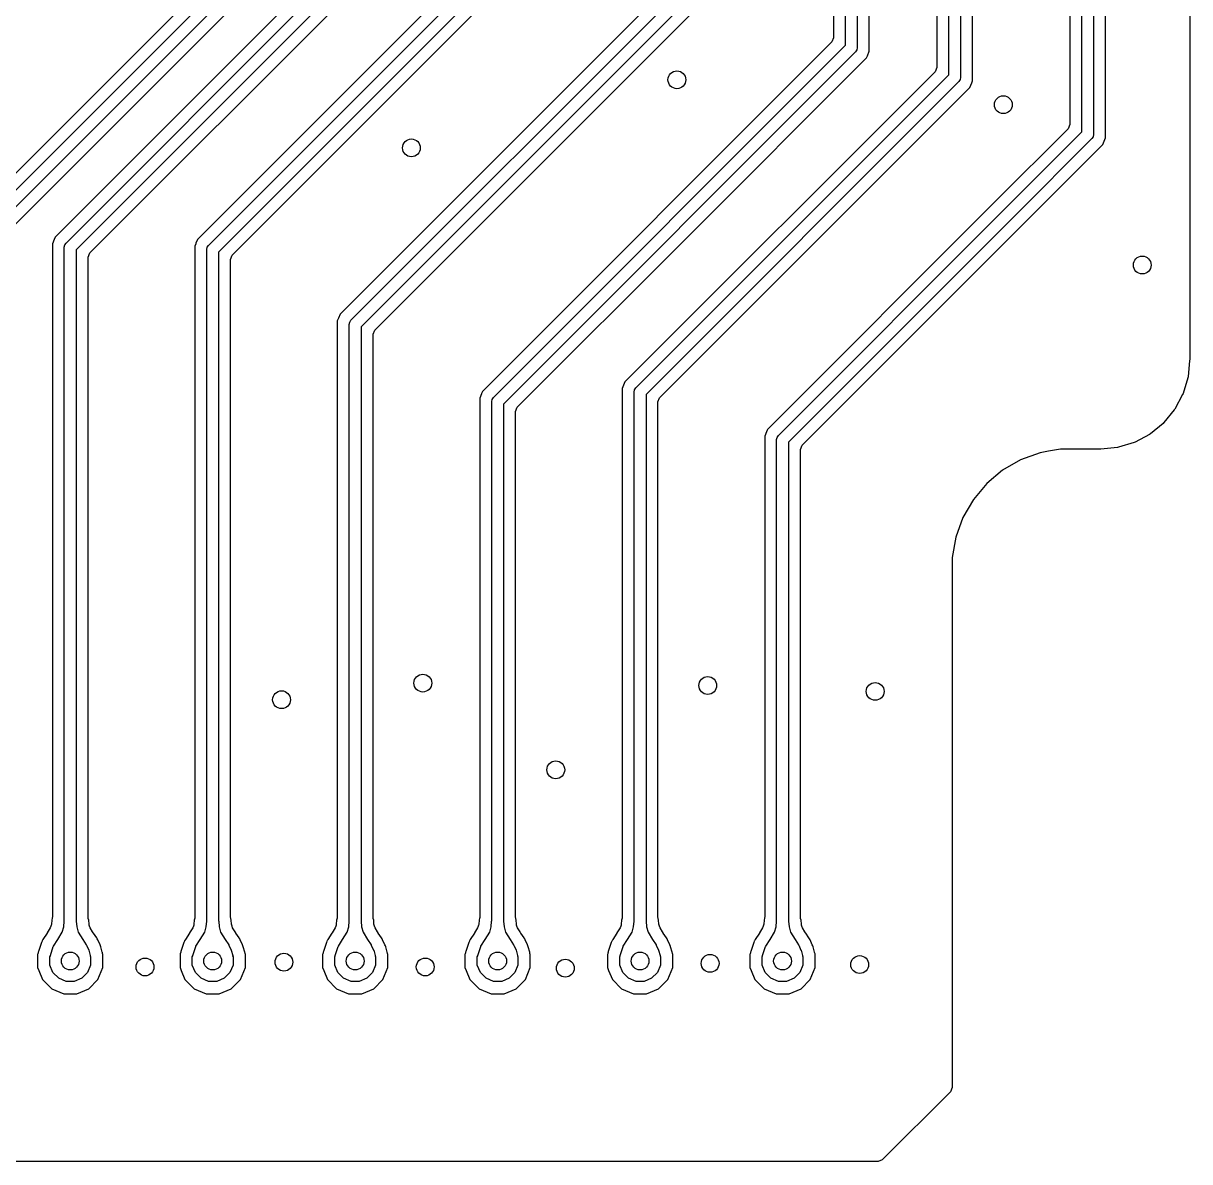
# Model space of a CAD drawing. Extents: x 114.9 to 199.6, y -137.1 to -76.7.
# Drawn here: x 189.75 to 199.58, y -137.15 to -127.56 of the extents above; entities that cross this region are included whole.
import ezdxf

# ---------------------------------------------------------------- set-up
doc = ezdxf.new("R2010")
doc.units = 0
doc.layers.add('BLACK', color=7, linetype='CONTINUOUS')

msp = doc.modelspace()

# ---------------------------------------------------------------- linework, layer by layer
at = {"layer": 'BLACK', "linetype": 'CONTINUOUS'}
for p, q in [((199.5795, -77.402406), (199.5795, -130.397593)), ((196.5795, -116.900062), (196.5795, -127.687364)), ((196.68, -127.749289), (196.68, -116.93)), ((196.78, -116.95071), (196.78, -127.77)), ((197.55, -127.99929), (197.55, -118.35)), ((197.4495, -118.437833), (197.4495, -127.937364)), ((197.65, -118.419965), (197.65, -128.02)), ((196.8805, -127.799936), (196.8805, -119.623038)), ((198.67, -128.47929), (198.67, -120.295068)), ((198.77, -120.295068), (198.77, -128.5)), ((198.5695, -120.389411), (198.5695, -128.417364)), ((198.8705, -128.529936), (198.8705, -120.389411)), ((197.7505, -128.049936), (197.7505, -121.778412)), ((194.145148, -125.242012), (190.022414, -129.364745)), ((195.415148, -125.192011), (191.222413, -129.384746)), ((191.314645, -129.434645), (195.53, -125.219289)), ((190.114645, -129.414645), (194.26, -125.269289)), ((194.345355, -125.325356), (190.2, -129.47071)), ((195.615355, -125.275356), (191.4, -129.49071)), ((190.314852, -129.497987), (194.437586, -125.375253)), ((196.005148, -126.432011), (192.422413, -130.014746)), ((192.514645, -130.064645), (196.12, -126.45929)), ((196.205355, -126.515355), (192.6, -130.12071)), ((192.714852, -130.147987), (196.297586, -126.565253)), ((191.635148, -126.882011), (188.822413, -129.694746)), ((188.914645, -129.744645), (191.75, -126.909289)), ((191.835356, -126.965355), (189, -129.80071)), ((189.114852, -129.827987), (191.927586, -127.015253)), ((191.514852, -129.517987), (193.592775, -127.440064)), ((196.5795, -127.687364), (196.565148, -127.722012)), ((196.565148, -127.722012), (193.622414, -130.664745)), ((193.714645, -130.714645), (196.68, -127.749289)), ((196.765355, -127.805356), (193.8, -130.77071)), ((196.776194, -127.789135), (196.765355, -127.805356)), ((196.78, -127.77), (196.776194, -127.789134)), ((196.776194, -127.789134), (196.776194, -127.789135)), ((196.864297, -127.839049), (196.8805, -127.799936)), ((195.348094, -129.364745), (196.857587, -127.855252)), ((196.857587, -127.855252), (196.864297, -127.839049)), ((197.435148, -127.972012), (194.822414, -130.584745)), ((194.914645, -130.634645), (197.55, -127.99929)), ((197.4495, -127.937364), (197.435148, -127.972012)), ((197.635355, -128.055355), (195, -130.69071)), ((195.114852, -130.717988), (197.727585, -128.105255)), ((197.646194, -128.039134), (197.635355, -128.055355)), ((197.65, -128.02), (197.646194, -128.039134)), ((197.727585, -128.105255), (197.727588, -128.105252)), ((197.727588, -128.105252), (197.744364, -128.064749)), ((197.744364, -128.064749), (197.7505, -128.049936)), ((198.555148, -128.452012), (197.942411, -129.064749)), ((198.034645, -129.114645), (198.67, -128.47929)), ((198.5695, -128.417364), (198.555148, -128.452012)), ((198.77, -128.5), (198.766194, -128.519134)), ((198.755355, -128.535355), (198.105355, -129.185355)), ((198.155252, -129.277588), (198.847588, -128.585251)), ((198.766194, -128.519134), (198.755355, -128.535355)), ((198.847588, -128.585251), (198.859043, -128.557593)), ((198.859043, -128.557593), (198.8705, -128.529936)), ((197.942411, -129.064749), (196.022413, -130.984745)), ((196.114645, -131.034645), (198.034645, -129.114645)), ((198.105355, -129.185355), (196.2, -131.09071)), ((196.314851, -131.117987), (198.148359, -129.284478)), ((198.148359, -129.284478), (198.148362, -129.284477)), ((198.148362, -129.284477), (198.155251, -129.277588)), ((198.155251, -129.277588), (198.155252, -129.277588)), ((190.014128, -129.384749), (189.9995, -129.420062)), ((190.014129, -129.384747), (190.014128, -129.384749)), ((190.022411, -129.36475), (190.014129, -129.384747)), ((190.022414, -129.364745), (190.022411, -129.36475)), ((191.222413, -129.384746), (191.20899, -129.417149)), ((193.914852, -130.797987), (195.348094, -129.364745)), ((189.9995, -129.420062), (189.9995, -135.089555)), ((190.1, -129.45), (190.103806, -129.430866)), ((190.1, -135.122497), (190.1, -129.45)), ((190.103806, -129.430866), (190.114645, -129.414645)), ((190.2, -129.47071), (190.2, -135.12235)), ((191.207784, -129.420064), (191.1995, -129.440065)), ((191.1995, -129.440065), (191.1995, -135.089555)), ((191.20899, -129.417151), (191.207784, -129.420064)), ((191.20899, -129.417149), (191.20899, -129.417151)), ((191.3, -129.47), (191.303806, -129.450866)), ((191.3, -135.122497), (191.3, -129.47)), ((191.303806, -129.450866), (191.314645, -129.434645)), ((190.3005, -129.532635), (190.314852, -129.497987)), ((190.3005, -135.088525), (190.3005, -129.532635)), ((191.4, -129.49071), (191.4, -135.12235)), ((191.5005, -129.552635), (191.514852, -129.517987)), ((191.5005, -135.088525), (191.5005, -129.552635)), ((192.40899, -130.047151), (192.3995, -130.070064)), ((192.3995, -130.070064), (192.3995, -130.070065)), ((192.3995, -130.070065), (192.3995, -135.089555)), ((192.422413, -130.014746), (192.40899, -130.047149)), ((192.40899, -130.047149), (192.40899, -130.047151)), ((192.503806, -130.080866), (192.514645, -130.064645)), ((192.5, -130.1), (192.503806, -130.080866)), ((192.5, -135.122497), (192.5, -130.1)), ((192.6, -130.12071), (192.6, -135.12235)), ((192.7005, -130.182635), (192.714852, -130.147987)), ((192.7005, -135.088525), (192.7005, -130.182635)), ((199.579264, -130.402396), (199.565571, -130.541417)), ((199.5795, -130.397593), (199.579264, -130.402396)), ((199.563697, -130.550838), (199.523849, -130.682201)), ((199.565571, -130.541417), (199.563697, -130.550838)), ((193.622412, -130.664748), (193.615184, -130.682201)), ((193.622414, -130.664745), (193.622412, -130.664747)), ((193.622412, -130.664747), (193.622412, -130.664748)), ((194.810974, -130.612364), (194.7995, -130.640062)), ((194.7995, -130.640062), (194.7995, -135.089555)), ((194.810975, -130.612362), (194.810974, -130.612364)), ((194.822411, -130.58475), (194.810975, -130.612362)), ((194.822414, -130.584745), (194.822411, -130.58475)), ((194.9, -130.67), (194.903806, -130.650866)), ((194.903806, -130.650866), (194.914645, -130.634645)), ((193.614348, -130.684218), (193.5995, -130.720062)), ((193.5995, -130.720062), (193.5995, -135.089555)), ((193.614349, -130.684216), (193.614348, -130.684218)), ((193.615184, -130.682201), (193.614349, -130.684216)), ((193.7, -130.75), (193.703806, -130.730866)), ((193.7, -135.122497), (193.7, -130.75)), ((193.703806, -130.730866), (193.714645, -130.714645)), ((194.9, -135.122497), (194.9, -130.67)), ((195, -130.69071), (195, -135.12235)), ((195.1005, -130.752636), (195.114852, -130.717988)), ((195.1005, -135.088525), (195.1005, -130.752636)), ((199.520173, -130.691076), (199.45546, -130.812144)), ((199.523849, -130.682201), (199.520173, -130.691076)), ((193.8, -130.77071), (193.8, -135.12235)), ((193.9005, -130.832635), (193.914852, -130.797987)), ((193.9005, -135.088525), (193.9005, -130.832635)), ((199.450124, -130.82013), (199.363038, -130.926245)), ((199.45546, -130.812144), (199.450124, -130.82013)), ((199.356245, -130.933038), (199.25013, -131.020124)), ((199.363038, -130.926245), (199.356245, -130.933038)), ((196.005549, -131.02546), (195.9995, -131.040065)), ((195.9995, -131.040065), (195.9995, -135.089555)), ((196.00899, -131.017151), (196.005549, -131.02546)), ((196.02011, -130.990305), (196.00899, -131.017149)), ((196.00899, -131.017149), (196.00899, -131.017151)), ((196.022412, -130.984748), (196.02011, -130.990305)), ((196.022413, -130.984746), (196.022412, -130.984747)), ((196.022412, -130.984747), (196.022412, -130.984748)), ((196.022413, -130.984745), (196.022413, -130.984746)), ((196.1, -131.07), (196.103806, -131.050866)), ((196.103806, -131.050866), (196.114645, -131.034645)), ((199.242144, -131.02546), (199.121076, -131.090173)), ((199.25013, -131.020124), (199.242144, -131.02546)), ((196.1, -135.122497), (196.1, -131.07)), ((196.2, -131.09071), (196.2, -135.12235)), ((196.3005, -131.152634), (196.314851, -131.117987)), ((196.3005, -135.088525), (196.3005, -131.152634)), ((198.492467, -131.1495), (198.389316, -131.167687)), ((198.827593, -131.1495), (198.492467, -131.1495)), ((198.832396, -131.149264), (198.827593, -131.1495)), ((198.971417, -131.135571), (198.832396, -131.149264)), ((198.980838, -131.133697), (198.971417, -131.135571)), ((199.112201, -131.093849), (198.980838, -131.133697)), ((199.121076, -131.090173), (199.112201, -131.093849)), ((198.155548, -131.239778), (198.003945, -131.327307)), ((198.155556, -131.239774), (198.155548, -131.239778)), ((198.320057, -131.1799), (198.155556, -131.239774)), ((198.320061, -131.179899), (198.320057, -131.1799)), ((198.320062, -131.179899), (198.320061, -131.179899)), ((198.389316, -131.167687), (198.320062, -131.179899)), ((198.003939, -131.327312), (197.869838, -131.439835)), ((198.003945, -131.327307), (198.003939, -131.327312)), ((197.869835, -131.439838), (197.757312, -131.573939)), ((197.869838, -131.439835), (197.869835, -131.439838)), ((197.757307, -131.573945), (197.669778, -131.725548)), ((197.757312, -131.573939), (197.757307, -131.573945)), ((197.669774, -131.725556), (197.6099, -131.890057)), ((197.669778, -131.725548), (197.669774, -131.725556)), ((197.6099, -131.890057), (197.5795, -132.062467)), ((197.5795, -132.062467), (197.5795, -136.525943)), ((189.9995, -135.089555), (189.999008, -135.09648)), ((190.302074, -135.100844), (190.3005, -135.088525)), ((191.1995, -135.089555), (191.199008, -135.09648)), ((191.502074, -135.100844), (191.5005, -135.088525)), ((192.3995, -135.089555), (192.399008, -135.09648)), ((192.702074, -135.100844), (192.7005, -135.088525)), ((193.5995, -135.089555), (193.599008, -135.09648)), ((193.902074, -135.100844), (193.9005, -135.088525)), ((194.7995, -135.089555), (194.799008, -135.09648)), ((195.102074, -135.100844), (195.1005, -135.088525)), ((195.9995, -135.089555), (195.999008, -135.09648)), ((196.302074, -135.100844), (196.3005, -135.088525)), ((189.98189, -135.179936), (189.955463, -135.223797)), ((189.98708, -135.167949), (189.98189, -135.179936)), ((189.989688, -135.158702), (189.98708, -135.167949)), ((189.990733, -135.152836), (189.989688, -135.158702)), ((189.991036, -135.152326), (189.990733, -135.152836)), ((189.991258, -135.150765), (189.991036, -135.152326)), ((189.993978, -135.115941), (189.991258, -135.150765)), ((189.998548, -135.099699), (189.993978, -135.115941)), ((189.999008, -135.09648), (189.998548, -135.099699)), ((190.082979, -135.216588), (190.095372, -135.172647)), ((190.095372, -135.172647), (190.099158, -135.124152)), ((190.099158, -135.124152), (190.1, -135.122497)), ((190.2, -135.12235), (190.200833, -135.124161)), ((190.200833, -135.124161), (190.204539, -135.172142)), ((190.204539, -135.172142), (190.216712, -135.215825)), ((190.30602, -135.116036), (190.302074, -135.100844)), ((190.308564, -135.148982), (190.30602, -135.116036)), ((190.310215, -135.158349), (190.308564, -135.148982)), ((190.312734, -135.167388), (190.310215, -135.158349)), ((190.317916, -135.179439), (190.312734, -135.167388)), ((190.338776, -135.214196), (190.317916, -135.179439)), ((191.18189, -135.179936), (191.155463, -135.223797)), ((191.18708, -135.167949), (191.18189, -135.179936)), ((191.189688, -135.158702), (191.18708, -135.167949)), ((191.190733, -135.152836), (191.189688, -135.158702)), ((191.191036, -135.152326), (191.190733, -135.152836)), ((191.191258, -135.150765), (191.191036, -135.152326)), ((191.193978, -135.115941), (191.191258, -135.150765)), ((191.198548, -135.099699), (191.193978, -135.115941)), ((191.199008, -135.09648), (191.198548, -135.099699)), ((191.282979, -135.216588), (191.295372, -135.172647)), ((191.295372, -135.172647), (191.299158, -135.124152)), ((191.299158, -135.124152), (191.3, -135.122497)), ((191.4, -135.12235), (191.400833, -135.124161)), ((191.400833, -135.124161), (191.404539, -135.172142)), ((191.404539, -135.172142), (191.416712, -135.215825)), ((191.50602, -135.116036), (191.502074, -135.100844)), ((191.508564, -135.148982), (191.50602, -135.116036)), ((191.510215, -135.158349), (191.508564, -135.148982)), ((191.512734, -135.167388), (191.510215, -135.158349)), ((191.517916, -135.179439), (191.512734, -135.167388)), ((191.538776, -135.214196), (191.517916, -135.179439)), ((192.38189, -135.179936), (192.355463, -135.223797)), ((192.38708, -135.167949), (192.38189, -135.179936)), ((192.389688, -135.158702), (192.38708, -135.167949)), ((192.390733, -135.152836), (192.389688, -135.158702)), ((192.391036, -135.152326), (192.390733, -135.152836)), ((192.391258, -135.150765), (192.391036, -135.152326)), ((192.393978, -135.115941), (192.391258, -135.150765)), ((192.398548, -135.099699), (192.393978, -135.115941)), ((192.399008, -135.09648), (192.398548, -135.099699)), ((192.482979, -135.216588), (192.495372, -135.172647)), ((192.495372, -135.172647), (192.499158, -135.124152)), ((192.499158, -135.124152), (192.5, -135.122497)), ((192.6, -135.12235), (192.600833, -135.124161)), ((192.600833, -135.124161), (192.604539, -135.172142)), ((192.604539, -135.172142), (192.616712, -135.215825)), ((192.70602, -135.116036), (192.702074, -135.100844)), ((192.708564, -135.148982), (192.70602, -135.116036)), ((192.710215, -135.158349), (192.708564, -135.148982)), ((192.712734, -135.167388), (192.710215, -135.158349)), ((192.717916, -135.179439), (192.712734, -135.167388)), ((192.738776, -135.214196), (192.717916, -135.179439)), ((193.58189, -135.179936), (193.555463, -135.223797)), ((193.58708, -135.167949), (193.58189, -135.179936)), ((193.589688, -135.158702), (193.58708, -135.167949)), ((193.590733, -135.152836), (193.589688, -135.158702)), ((193.591036, -135.152326), (193.590733, -135.152836)), ((193.591258, -135.150765), (193.591036, -135.152326)), ((193.593978, -135.115941), (193.591258, -135.150765)), ((193.598548, -135.099699), (193.593978, -135.115941)), ((193.599008, -135.09648), (193.598548, -135.099699)), ((193.682979, -135.216588), (193.695372, -135.172647)), ((193.695372, -135.172647), (193.699158, -135.124152)), ((193.699158, -135.124152), (193.7, -135.122497)), ((193.8, -135.12235), (193.800833, -135.124161)), ((193.800833, -135.124161), (193.804539, -135.172142)), ((193.804539, -135.172142), (193.816712, -135.215825)), ((193.90602, -135.116036), (193.902074, -135.100844)), ((193.908564, -135.148982), (193.90602, -135.116036)), ((193.910215, -135.158349), (193.908564, -135.148982)), ((193.912734, -135.167388), (193.910215, -135.158349)), ((193.917916, -135.179439), (193.912734, -135.167388)), ((193.938776, -135.214196), (193.917916, -135.179439)), ((194.78189, -135.179936), (194.755463, -135.223797)), ((194.78708, -135.167949), (194.78189, -135.179936)), ((194.789688, -135.158702), (194.78708, -135.167949)), ((194.790733, -135.152836), (194.789688, -135.158702)), ((194.791036, -135.152326), (194.790733, -135.152836)), ((194.791258, -135.150765), (194.791036, -135.152326)), ((194.793978, -135.115941), (194.791258, -135.150765)), ((194.798548, -135.099699), (194.793978, -135.115941)), ((194.799008, -135.09648), (194.798548, -135.099699)), ((194.882979, -135.216588), (194.895372, -135.172647)), ((194.895372, -135.172647), (194.899158, -135.124152)), ((194.899158, -135.124152), (194.9, -135.122497)), ((195, -135.12235), (195.000833, -135.124161)), ((195.000833, -135.124161), (195.004539, -135.172142)), ((195.004539, -135.172142), (195.016712, -135.215825)), ((195.10602, -135.116036), (195.102074, -135.100844)), ((195.108564, -135.148982), (195.10602, -135.116036)), ((195.110215, -135.158349), (195.108564, -135.148982)), ((195.112734, -135.167388), (195.110215, -135.158349)), ((195.117916, -135.179439), (195.112734, -135.167388)), ((195.138776, -135.214196), (195.117916, -135.179439)), ((195.98189, -135.179936), (195.955463, -135.223797)), ((195.98708, -135.167949), (195.98189, -135.179936)), ((195.989688, -135.158702), (195.98708, -135.167949)), ((195.990733, -135.152836), (195.989688, -135.158702)), ((195.991036, -135.152326), (195.990733, -135.152836)), ((195.991258, -135.150765), (195.991036, -135.152326)), ((195.993978, -135.115941), (195.991258, -135.150765)), ((195.998548, -135.099699), (195.993978, -135.115941)), ((195.999008, -135.09648), (195.998548, -135.099699)), ((196.082979, -135.216588), (196.095372, -135.172647)), ((196.095372, -135.172647), (196.099158, -135.124152)), ((196.099158, -135.124152), (196.1, -135.122497)), ((196.2, -135.12235), (196.200833, -135.124161)), ((196.200833, -135.124161), (196.204539, -135.172142)), ((196.204539, -135.172142), (196.216712, -135.215825)), ((196.30602, -135.116036), (196.302074, -135.100844)), ((196.308564, -135.148982), (196.30602, -135.116036)), ((196.310215, -135.158349), (196.308564, -135.148982)), ((196.312734, -135.167388), (196.310215, -135.158349)), ((196.317916, -135.179439), (196.312734, -135.167388)), ((196.338776, -135.214196), (196.317916, -135.179439)), ((189.919916, -135.279208), (189.913562, -135.290602)), ((189.919932, -135.279181), (189.919916, -135.279208)), ((189.954728, -135.22498), (189.919932, -135.279181)), ((189.955463, -135.223797), (189.954728, -135.22498)), ((190.008707, -135.336185), (190.044715, -135.280097)), ((190.044715, -135.280097), (190.082979, -135.216588)), ((190.216712, -135.215825), (190.255284, -135.280096)), ((190.255284, -135.280096), (190.255305, -135.280127)), ((190.255305, -135.280127), (190.285111, -135.324693)), ((190.3438, -135.222567), (190.338776, -135.214196)), ((190.345084, -135.224593), (190.3438, -135.222567)), ((190.372801, -135.266035), (190.345084, -135.224593)), ((190.372805, -135.266042), (190.372801, -135.266035)), ((190.377012, -135.272881), (190.372805, -135.266042)), ((190.377887, -135.274433), (190.377012, -135.272881)), ((190.381571, -135.281593), (190.377887, -135.274433)), ((190.400805, -135.322766), (190.381571, -135.281593)), ((191.119916, -135.279208), (191.113562, -135.290602)), ((191.119932, -135.279181), (191.119916, -135.279208)), ((191.154728, -135.22498), (191.119932, -135.279181)), ((191.155463, -135.223797), (191.154728, -135.22498)), ((191.208707, -135.336185), (191.244715, -135.280097)), ((191.244715, -135.280097), (191.282979, -135.216588)), ((191.416712, -135.215825), (191.455284, -135.280096)), ((191.455284, -135.280096), (191.455305, -135.280127)), ((191.455305, -135.280127), (191.485111, -135.324693)), ((191.5438, -135.222567), (191.538776, -135.214196)), ((191.545084, -135.224593), (191.5438, -135.222567)), ((191.572801, -135.266035), (191.545084, -135.224593)), ((191.572805, -135.266042), (191.572801, -135.266035)), ((191.577012, -135.272881), (191.572805, -135.266042)), ((191.577887, -135.274433), (191.577012, -135.272881)), ((191.581571, -135.281593), (191.577887, -135.274433)), ((191.600805, -135.322766), (191.581571, -135.281593)), ((192.319916, -135.279208), (192.313562, -135.290602)), ((192.319932, -135.279181), (192.319916, -135.279208)), ((192.354728, -135.22498), (192.319932, -135.279181)), ((192.355463, -135.223797), (192.354728, -135.22498)), ((192.408707, -135.336185), (192.444715, -135.280097)), ((192.444715, -135.280097), (192.482979, -135.216588)), ((192.616712, -135.215825), (192.655284, -135.280096)), ((192.655284, -135.280096), (192.655305, -135.280127)), ((192.655305, -135.280127), (192.685111, -135.324693)), ((192.7438, -135.222567), (192.738776, -135.214196)), ((192.745084, -135.224593), (192.7438, -135.222567)), ((192.772801, -135.266035), (192.745084, -135.224593)), ((192.772805, -135.266042), (192.772801, -135.266035)), ((192.777012, -135.272881), (192.772805, -135.266042)), ((192.777887, -135.274433), (192.777012, -135.272881)), ((192.781571, -135.281593), (192.777887, -135.274433)), ((192.800805, -135.322766), (192.781571, -135.281593)), ((193.519916, -135.279208), (193.513562, -135.290602)), ((193.519932, -135.279181), (193.519916, -135.279208)), ((193.554728, -135.22498), (193.519932, -135.279181)), ((193.555463, -135.223797), (193.554728, -135.22498)), ((193.608707, -135.336185), (193.644715, -135.280097)), ((193.644715, -135.280097), (193.682979, -135.216588)), ((193.816712, -135.215825), (193.855284, -135.280096)), ((193.855284, -135.280096), (193.855305, -135.280127)), ((193.855305, -135.280127), (193.885111, -135.324693)), ((193.9438, -135.222567), (193.938776, -135.214196)), ((193.945084, -135.224593), (193.9438, -135.222567)), ((193.972801, -135.266035), (193.945084, -135.224593)), ((193.972805, -135.266042), (193.972801, -135.266035)), ((193.977012, -135.272881), (193.972805, -135.266042)), ((193.977887, -135.274433), (193.977012, -135.272881)), ((193.981571, -135.281593), (193.977887, -135.274433)), ((194.000805, -135.322766), (193.981571, -135.281593)), ((194.719916, -135.279208), (194.713562, -135.290602)), ((194.719932, -135.279181), (194.719916, -135.279208)), ((194.754728, -135.22498), (194.719932, -135.279181)), ((194.755463, -135.223797), (194.754728, -135.22498)), ((194.808707, -135.336185), (194.844715, -135.280097)), ((194.844715, -135.280097), (194.882979, -135.216588)), ((195.016712, -135.215825), (195.055284, -135.280096)), ((195.055284, -135.280096), (195.055305, -135.280127)), ((195.055305, -135.280127), (195.085111, -135.324693)), ((195.1438, -135.222567), (195.138776, -135.214196)), ((195.145084, -135.224593), (195.1438, -135.222567)), ((195.172801, -135.266035), (195.145084, -135.224593)), ((195.172805, -135.266042), (195.172801, -135.266035)), ((195.177012, -135.272881), (195.172805, -135.266042)), ((195.177887, -135.274433), (195.177012, -135.272881)), ((195.181571, -135.281593), (195.177887, -135.274433)), ((195.200805, -135.322766), (195.181571, -135.281593)), ((195.919916, -135.279208), (195.913562, -135.290602)), ((195.919932, -135.279181), (195.919916, -135.279208)), ((195.954728, -135.22498), (195.919932, -135.279181)), ((195.955463, -135.223797), (195.954728, -135.22498)), ((196.008707, -135.336185), (196.044715, -135.280097)), ((196.044715, -135.280097), (196.082979, -135.216588)), ((196.216712, -135.215825), (196.255284, -135.280096)), ((196.255284, -135.280096), (196.255305, -135.280127)), ((196.255305, -135.280127), (196.285111, -135.324693)), ((196.3438, -135.222567), (196.338776, -135.214196)), ((196.345084, -135.224593), (196.3438, -135.222567)), ((196.372801, -135.266035), (196.345084, -135.224593)), ((196.372805, -135.266042), (196.372801, -135.266035)), ((196.377012, -135.272881), (196.372805, -135.266042)), ((196.377887, -135.274433), (196.377012, -135.272881)), ((196.381571, -135.281593), (196.377887, -135.274433)), ((196.400805, -135.322766), (196.381571, -135.281593)), ((189.882486, -135.379896), (189.880797, -135.385516)), ((189.907393, -135.305368), (189.882486, -135.379896)), ((189.907406, -135.305334), (189.907393, -135.305368)), ((189.912314, -135.29321), (189.907406, -135.305334)), ((189.913562, -135.290602), (189.912314, -135.29321)), ((189.982543, -135.413349), (190.007463, -135.338782)), ((190.007463, -135.338782), (190.008707, -135.336185)), ((190.285111, -135.324693), (190.285986, -135.326245)), ((190.285986, -135.326245), (190.30522, -135.367418)), ((190.30522, -135.367418), (190.305892, -135.369236)), ((190.305892, -135.369236), (190.318277, -135.413778)), ((190.404176, -135.33084), (190.400805, -135.322766)), ((190.404848, -135.332658), (190.404176, -135.33084)), ((190.407536, -135.340974), (190.404848, -135.332658)), ((190.419921, -135.385516), (190.407536, -135.340974)), ((191.082486, -135.379896), (191.080797, -135.385516)), ((191.107393, -135.305368), (191.082486, -135.379896)), ((191.107406, -135.305334), (191.107393, -135.305368)), ((191.112314, -135.29321), (191.107406, -135.305334)), ((191.113562, -135.290602), (191.112314, -135.29321)), ((191.182543, -135.413349), (191.207463, -135.338782)), ((191.207463, -135.338782), (191.208707, -135.336185)), ((191.485111, -135.324693), (191.485986, -135.326245)), ((191.485986, -135.326245), (191.50522, -135.367418)), ((191.50522, -135.367418), (191.505892, -135.369236)), ((191.505892, -135.369236), (191.518277, -135.413778)), ((191.604176, -135.33084), (191.600805, -135.322766)), ((191.604848, -135.332658), (191.604176, -135.33084)), ((191.607536, -135.340974), (191.604848, -135.332658)), ((191.619921, -135.385516), (191.607536, -135.340974)), ((192.282486, -135.379896), (192.280797, -135.385516)), ((192.307393, -135.305368), (192.282486, -135.379896)), ((192.307406, -135.305334), (192.307393, -135.305368)), ((192.312314, -135.29321), (192.307406, -135.305334)), ((192.313562, -135.290602), (192.312314, -135.29321)), ((192.382543, -135.413349), (192.407463, -135.338782)), ((192.407463, -135.338782), (192.408707, -135.336185)), ((192.685111, -135.324693), (192.685986, -135.326245)), ((192.685986, -135.326245), (192.70522, -135.367418)), ((192.70522, -135.367418), (192.705892, -135.369236)), ((192.705892, -135.369236), (192.718277, -135.413778)), ((192.804176, -135.33084), (192.800805, -135.322766)), ((192.804848, -135.332658), (192.804176, -135.33084)), ((192.807536, -135.340974), (192.804848, -135.332658)), ((192.819921, -135.385516), (192.807536, -135.340974)), ((193.482486, -135.379896), (193.480797, -135.385516)), ((193.507393, -135.305368), (193.482486, -135.379896)), ((193.507406, -135.305334), (193.507393, -135.305368)), ((193.512314, -135.29321), (193.507406, -135.305334)), ((193.513562, -135.290602), (193.512314, -135.29321)), ((193.582543, -135.413349), (193.607463, -135.338782)), ((193.607463, -135.338782), (193.608707, -135.336185)), ((193.885111, -135.324693), (193.885986, -135.326245)), ((193.885986, -135.326245), (193.90522, -135.367418)), ((193.90522, -135.367418), (193.905892, -135.369236)), ((193.905892, -135.369236), (193.918277, -135.413778)), ((194.004176, -135.33084), (194.000805, -135.322766)), ((194.004848, -135.332658), (194.004176, -135.33084)), ((194.007536, -135.340974), (194.004848, -135.332658)), ((194.019921, -135.385516), (194.007536, -135.340974)), ((194.682486, -135.379896), (194.680797, -135.385516)), ((194.707393, -135.305368), (194.682486, -135.379896)), ((194.707406, -135.305334), (194.707393, -135.305368)), ((194.712314, -135.29321), (194.707406, -135.305334)), ((194.713562, -135.290602), (194.712314, -135.29321)), ((194.782543, -135.413349), (194.807463, -135.338782)), ((194.807463, -135.338782), (194.808707, -135.336185)), ((195.085111, -135.324693), (195.085986, -135.326245)), ((195.085986, -135.326245), (195.10522, -135.367418)), ((195.10522, -135.367418), (195.105892, -135.369236)), ((195.105892, -135.369236), (195.118277, -135.413778)), ((195.204176, -135.33084), (195.200805, -135.322766)), ((195.204848, -135.332658), (195.204176, -135.33084)), ((195.207536, -135.340974), (195.204848, -135.332658)), ((195.219921, -135.385516), (195.207536, -135.340974)), ((195.882486, -135.379896), (195.880797, -135.385516)), ((195.907393, -135.305368), (195.882486, -135.379896)), ((195.907406, -135.305334), (195.907393, -135.305368)), ((195.912314, -135.29321), (195.907406, -135.305334)), ((195.913562, -135.290602), (195.912314, -135.29321)), ((195.982543, -135.413349), (196.007463, -135.338782)), ((196.007463, -135.338782), (196.008707, -135.336185)), ((196.285111, -135.324693), (196.285986, -135.326245)), ((196.285986, -135.326245), (196.30522, -135.367418)), ((196.30522, -135.367418), (196.305892, -135.369236)), ((196.305892, -135.369236), (196.318277, -135.413778)), ((196.404176, -135.33084), (196.400805, -135.322766)), ((196.404848, -135.332658), (196.404176, -135.33084)), ((196.407536, -135.340974), (196.404848, -135.332658)), ((196.419921, -135.385516), (196.407536, -135.340974)), ((189.877067, -135.399002), (189.8745, -135.4052)), ((189.8745, -135.4052), (189.8745, -135.514801)), ((189.879537, -135.390098), (189.877067, -135.399002)), ((189.879552, -135.390102), (189.879537, -135.390098)), ((189.879983, -135.388493), (189.879552, -135.390102)), ((189.880255, -135.387511), (189.879983, -135.388493)), ((189.880267, -135.387428), (189.880255, -135.387511)), ((189.88036, -135.387077), (189.880267, -135.387428)), ((189.880629, -135.386076), (189.88036, -135.387077)), ((189.880797, -135.385516), (189.880629, -135.386076)), ((189.978363, -135.425859), (189.982437, -135.416021)), ((189.978363, -135.494141), (189.978363, -135.425859)), ((189.982182, -135.414698), (189.982543, -135.413349)), ((189.982437, -135.416021), (189.982182, -135.414698)), ((190.318277, -135.413778), (190.317902, -135.416843)), ((190.317902, -135.416843), (190.321637, -135.425859)), ((190.321637, -135.425859), (190.321637, -135.494141)), ((190.419921, -135.385519), (190.419921, -135.385516)), ((190.420336, -135.387889), (190.419921, -135.385519)), ((190.420519, -135.387856), (190.420336, -135.387889)), ((190.422059, -135.394326), (190.420519, -135.387856)), ((190.421905, -135.395931), (190.422059, -135.394326)), ((190.422593, -135.398182), (190.421905, -135.395931)), ((190.4255, -135.4052), (190.422593, -135.398182)), ((190.4255, -135.5148), (190.4255, -135.4052)), ((191.077067, -135.399002), (191.0745, -135.4052)), ((191.0745, -135.4052), (191.0745, -135.514801)), ((191.079537, -135.390098), (191.077067, -135.399002)), ((191.079552, -135.390102), (191.079537, -135.390098)), ((191.079983, -135.388493), (191.079552, -135.390102)), ((191.080255, -135.387511), (191.079983, -135.388493)), ((191.080267, -135.387428), (191.080255, -135.387511)), ((191.08036, -135.387077), (191.080267, -135.387428)), ((191.080629, -135.386076), (191.08036, -135.387077)), ((191.080797, -135.385516), (191.080629, -135.386076)), ((191.178363, -135.425859), (191.182437, -135.416021)), ((191.178363, -135.494141), (191.178363, -135.425859)), ((191.182182, -135.414698), (191.182543, -135.413349)), ((191.182437, -135.416021), (191.182182, -135.414698)), ((191.518277, -135.413778), (191.517902, -135.416843)), ((191.517902, -135.416843), (191.521637, -135.425859)), ((191.521637, -135.425859), (191.521637, -135.494141)), ((191.619921, -135.385519), (191.619921, -135.385516)), ((191.620336, -135.387889), (191.619921, -135.385519)), ((191.620519, -135.387856), (191.620336, -135.387889)), ((191.622059, -135.394326), (191.620519, -135.387856)), ((191.621905, -135.395931), (191.622059, -135.394326)), ((191.622593, -135.398182), (191.621905, -135.395931)), ((191.6255, -135.4052), (191.622593, -135.398182)), ((191.6255, -135.5148), (191.6255, -135.4052)), ((192.277067, -135.399002), (192.2745, -135.4052)), ((192.2745, -135.4052), (192.2745, -135.514801)), ((192.279537, -135.390098), (192.277067, -135.399002)), ((192.279552, -135.390102), (192.279537, -135.390098)), ((192.279983, -135.388493), (192.279552, -135.390102)), ((192.280255, -135.387511), (192.279983, -135.388493)), ((192.280267, -135.387428), (192.280255, -135.387511)), ((192.28036, -135.387077), (192.280267, -135.387428)), ((192.280629, -135.386076), (192.28036, -135.387077)), ((192.280797, -135.385516), (192.280629, -135.386076)), ((192.378363, -135.425859), (192.382437, -135.416021)), ((192.378363, -135.494141), (192.378363, -135.425859)), ((192.382182, -135.414698), (192.382543, -135.413349)), ((192.382437, -135.416021), (192.382182, -135.414698)), ((192.718277, -135.413778), (192.717902, -135.416843)), ((192.717902, -135.416843), (192.721637, -135.425859)), ((192.721637, -135.425859), (192.721637, -135.494141)), ((192.819921, -135.385519), (192.819921, -135.385516)), ((192.820336, -135.387889), (192.819921, -135.385519)), ((192.820519, -135.387856), (192.820336, -135.387889)), ((192.822059, -135.394326), (192.820519, -135.387856)), ((192.821905, -135.395931), (192.822059, -135.394326)), ((192.822593, -135.398182), (192.821905, -135.395931)), ((192.8255, -135.4052), (192.822593, -135.398182)), ((192.8255, -135.5148), (192.8255, -135.4052)), ((193.477067, -135.399002), (193.4745, -135.4052)), ((193.4745, -135.4052), (193.4745, -135.514801)), ((193.479537, -135.390098), (193.477067, -135.399002)), ((193.479552, -135.390102), (193.479537, -135.390098)), ((193.479983, -135.388493), (193.479552, -135.390102)), ((193.480255, -135.387511), (193.479983, -135.388493)), ((193.480267, -135.387428), (193.480255, -135.387511)), ((193.48036, -135.387077), (193.480267, -135.387428)), ((193.480629, -135.386076), (193.48036, -135.387077)), ((193.480797, -135.385516), (193.480629, -135.386076)), ((193.578363, -135.425859), (193.582437, -135.416021)), ((193.578363, -135.494141), (193.578363, -135.425859)), ((193.582182, -135.414698), (193.582543, -135.413349)), ((193.582437, -135.416021), (193.582182, -135.414698)), ((193.918277, -135.413778), (193.917902, -135.416843)), ((193.917902, -135.416843), (193.921637, -135.425859)), ((193.921637, -135.425859), (193.921637, -135.494141)), ((194.019921, -135.385519), (194.019921, -135.385516)), ((194.020336, -135.387889), (194.019921, -135.385519)), ((194.020519, -135.387856), (194.020336, -135.387889)), ((194.022059, -135.394326), (194.020519, -135.387856)), ((194.021905, -135.395931), (194.022059, -135.394326)), ((194.022593, -135.398182), (194.021905, -135.395931)), ((194.0255, -135.4052), (194.022593, -135.398182)), ((194.0255, -135.5148), (194.0255, -135.4052)), ((194.677067, -135.399002), (194.6745, -135.4052)), ((194.6745, -135.4052), (194.6745, -135.514801)), ((194.679537, -135.390098), (194.677067, -135.399002)), ((194.679552, -135.390102), (194.679537, -135.390098)), ((194.679983, -135.388493), (194.679552, -135.390102)), ((194.680255, -135.387511), (194.679983, -135.388493)), ((194.680267, -135.387428), (194.680255, -135.387511)), ((194.68036, -135.387077), (194.680267, -135.387428)), ((194.680629, -135.386076), (194.68036, -135.387077)), ((194.680797, -135.385516), (194.680629, -135.386076)), ((194.778363, -135.425859), (194.782437, -135.416021)), ((194.778363, -135.494141), (194.778363, -135.425859)), ((194.782182, -135.414698), (194.782543, -135.413349)), ((194.782437, -135.416021), (194.782182, -135.414698)), ((195.118277, -135.413778), (195.117902, -135.416843)), ((195.117902, -135.416843), (195.121637, -135.425859)), ((195.121637, -135.425859), (195.121637, -135.494141)), ((195.219921, -135.385519), (195.219921, -135.385516)), ((195.220336, -135.387889), (195.219921, -135.385519)), ((195.220519, -135.387856), (195.220336, -135.387889)), ((195.222059, -135.394326), (195.220519, -135.387856)), ((195.221905, -135.395931), (195.222059, -135.394326)), ((195.222593, -135.398182), (195.221905, -135.395931)), ((195.2255, -135.4052), (195.222593, -135.398182)), ((195.2255, -135.5148), (195.2255, -135.4052)), ((195.877067, -135.399002), (195.8745, -135.4052)), ((195.8745, -135.4052), (195.8745, -135.514801)), ((195.879537, -135.390098), (195.877067, -135.399002)), ((195.879552, -135.390102), (195.879537, -135.390098)), ((195.879983, -135.388493), (195.879552, -135.390102)), ((195.880255, -135.387511), (195.879983, -135.388493)), ((195.880267, -135.387428), (195.880255, -135.387511)), ((195.88036, -135.387077), (195.880267, -135.387428)), ((195.880629, -135.386076), (195.88036, -135.387077)), ((195.880797, -135.385516), (195.880629, -135.386076)), ((195.978363, -135.425859), (195.982437, -135.416021)), ((195.978363, -135.494141), (195.978363, -135.425859)), ((195.982182, -135.414698), (195.982543, -135.413349)), ((195.982437, -135.416021), (195.982182, -135.414698)), ((196.318277, -135.413778), (196.317902, -135.416843)), ((196.317902, -135.416843), (196.321637, -135.425859)), ((196.321637, -135.425859), (196.321637, -135.494141)), ((196.419921, -135.385519), (196.419921, -135.385516)), ((196.420336, -135.387889), (196.419921, -135.385519)), ((196.420519, -135.387856), (196.420336, -135.387889)), ((196.423495, -135.40036), (196.420519, -135.387856)), ((196.4255, -135.4052), (196.423495, -135.40036)), ((196.4255, -135.5148), (196.4255, -135.4052)), ((189.8745, -135.514801), (189.885064, -135.540303)), ((189.885064, -135.540303), (189.916443, -135.616058)), ((190.004493, -135.557225), (189.978363, -135.494141)), ((190.052775, -135.605507), (190.004493, -135.557225)), ((190.295507, -135.557225), (190.247225, -135.605507)), ((190.321637, -135.494141), (190.295507, -135.557225)), ((190.383557, -135.616058), (190.4255, -135.5148)), ((191.0745, -135.514801), (191.085064, -135.540303)), ((191.085064, -135.540303), (191.116443, -135.616058)), ((191.204493, -135.557225), (191.178363, -135.494141)), ((191.252775, -135.605507), (191.204493, -135.557225)), ((191.495507, -135.557225), (191.447225, -135.605507)), ((191.521637, -135.494141), (191.495507, -135.557225)), ((191.583557, -135.616058), (191.6255, -135.5148)), ((192.2745, -135.514801), (192.285064, -135.540303)), ((192.285064, -135.540303), (192.316443, -135.616058)), ((192.404493, -135.557225), (192.378363, -135.494141)), ((192.452775, -135.605507), (192.404493, -135.557225)), ((192.695507, -135.557225), (192.647225, -135.605507)), ((192.721637, -135.494141), (192.695507, -135.557225)), ((192.783557, -135.616058), (192.8255, -135.5148)), ((193.4745, -135.514801), (193.485064, -135.540303)), ((193.485064, -135.540303), (193.516443, -135.616058)), ((193.604493, -135.557225), (193.578363, -135.494141)), ((193.652775, -135.605507), (193.604493, -135.557225)), ((193.895507, -135.557225), (193.847225, -135.605507)), ((193.921637, -135.494141), (193.895507, -135.557225)), ((193.983557, -135.616058), (194.0255, -135.5148)), ((194.6745, -135.514801), (194.685064, -135.540303)), ((194.685064, -135.540303), (194.716443, -135.616058)), ((194.804493, -135.557225), (194.778363, -135.494141)), ((194.852775, -135.605507), (194.804493, -135.557225)), ((195.095507, -135.557225), (195.047225, -135.605507)), ((195.121637, -135.494141), (195.095507, -135.557225)), ((195.183557, -135.616058), (195.2255, -135.5148)), ((195.8745, -135.514801), (195.885064, -135.540303)), ((195.885064, -135.540303), (195.916443, -135.616058)), ((196.004493, -135.557225), (195.978363, -135.494141)), ((196.052775, -135.605507), (196.004493, -135.557225)), ((196.295507, -135.557225), (196.247225, -135.605507)), ((196.321637, -135.494141), (196.295507, -135.557225)), ((196.383557, -135.616058), (196.4255, -135.5148)), ((189.916443, -135.616058), (189.916444, -135.616059)), ((189.916444, -135.616059), (189.916445, -135.616061)), ((189.916445, -135.616061), (189.993939, -135.693555)), ((190.115859, -135.631637), (190.052775, -135.605507)), ((190.184141, -135.631637), (190.115859, -135.631637)), ((190.247225, -135.605507), (190.184141, -135.631637)), ((190.306061, -135.693555), (190.383555, -135.616061)), ((190.383555, -135.61606), (190.383557, -135.616058)), ((190.383555, -135.616061), (190.383555, -135.61606)), ((191.116443, -135.616058), (191.116444, -135.616059)), ((191.116444, -135.616059), (191.116445, -135.616061)), ((191.116445, -135.616061), (191.193939, -135.693555)), ((191.315859, -135.631637), (191.252775, -135.605507)), ((191.384141, -135.631637), (191.315859, -135.631637)), ((191.447225, -135.605507), (191.384141, -135.631637)), ((191.506061, -135.693555), (191.583555, -135.616061)), ((191.583555, -135.61606), (191.583557, -135.616058)), ((191.583555, -135.616061), (191.583555, -135.61606)), ((192.316443, -135.616058), (192.316444, -135.616059)), ((192.316444, -135.616059), (192.316445, -135.616061)), ((192.316445, -135.616061), (192.393939, -135.693555)), ((192.515859, -135.631637), (192.452775, -135.605507)), ((192.584141, -135.631637), (192.515859, -135.631637)), ((192.647225, -135.605507), (192.584141, -135.631637)), ((192.706061, -135.693555), (192.783555, -135.616061)), ((192.783555, -135.61606), (192.783557, -135.616058)), ((192.783555, -135.616061), (192.783555, -135.61606)), ((193.516443, -135.616058), (193.516444, -135.616059)), ((193.516444, -135.616059), (193.516445, -135.616061)), ((193.516445, -135.616061), (193.593939, -135.693555)), ((193.715859, -135.631637), (193.652775, -135.605507)), ((193.784141, -135.631637), (193.715859, -135.631637)), ((193.847225, -135.605507), (193.784141, -135.631637)), ((193.906061, -135.693555), (193.983555, -135.616061)), ((193.983555, -135.61606), (193.983557, -135.616058)), ((193.983555, -135.616061), (193.983555, -135.61606)), ((194.716443, -135.616058), (194.716444, -135.616059)), ((194.716444, -135.616059), (194.716445, -135.616061)), ((194.716445, -135.616061), (194.793939, -135.693555)), ((194.915859, -135.631637), (194.852775, -135.605507)), ((194.984141, -135.631637), (194.915859, -135.631637)), ((195.047225, -135.605507), (194.984141, -135.631637)), ((195.106061, -135.693555), (195.183555, -135.616061)), ((195.183555, -135.61606), (195.183557, -135.616058)), ((195.183555, -135.616061), (195.183555, -135.61606)), ((195.916443, -135.616058), (195.916444, -135.616059)), ((195.916444, -135.616059), (195.916445, -135.616061)), ((195.916445, -135.616061), (195.993939, -135.693555)), ((196.115859, -135.631637), (196.052775, -135.605507)), ((196.184141, -135.631637), (196.115859, -135.631637)), ((196.247225, -135.605507), (196.184141, -135.631637)), ((196.306061, -135.693555), (196.383555, -135.616061)), ((196.383555, -135.61606), (196.383557, -135.616058)), ((196.383555, -135.616061), (196.383555, -135.61606)), ((189.993939, -135.693555), (189.99394, -135.693555)), ((189.99394, -135.693555), (189.993942, -135.693557)), ((189.993942, -135.693557), (190.0952, -135.7355)), ((190.0952, -135.7355), (190.095202, -135.7355)), ((190.095202, -135.7355), (190.204798, -135.7355)), ((190.204798, -135.7355), (190.2048, -135.7355)), ((190.2048, -135.7355), (190.306058, -135.693557)), ((190.306058, -135.693557), (190.30606, -135.693555)), ((190.30606, -135.693555), (190.306061, -135.693555)), ((191.193939, -135.693555), (191.19394, -135.693555)), ((191.19394, -135.693555), (191.193942, -135.693557)), ((191.193942, -135.693557), (191.2952, -135.7355)), ((191.2952, -135.7355), (191.295202, -135.7355)), ((191.295202, -135.7355), (191.404798, -135.7355)), ((191.404798, -135.7355), (191.4048, -135.7355)), ((191.4048, -135.7355), (191.506058, -135.693557)), ((191.506058, -135.693557), (191.50606, -135.693555)), ((191.50606, -135.693555), (191.506061, -135.693555)), ((192.393939, -135.693555), (192.39394, -135.693555)), ((192.39394, -135.693555), (192.393942, -135.693557)), ((192.393942, -135.693557), (192.4952, -135.7355)), ((192.4952, -135.7355), (192.495202, -135.7355)), ((192.495202, -135.7355), (192.604798, -135.7355)), ((192.604798, -135.7355), (192.6048, -135.7355)), ((192.6048, -135.7355), (192.706058, -135.693557)), ((192.706058, -135.693557), (192.70606, -135.693555)), ((192.70606, -135.693555), (192.706061, -135.693555)), ((193.593939, -135.693555), (193.59394, -135.693555)), ((193.59394, -135.693555), (193.593942, -135.693557)), ((193.593942, -135.693557), (193.6952, -135.7355)), ((193.6952, -135.7355), (193.695202, -135.7355)), ((193.695202, -135.7355), (193.804798, -135.7355)), ((193.804798, -135.7355), (193.8048, -135.7355)), ((193.8048, -135.7355), (193.906058, -135.693557)), ((193.906058, -135.693557), (193.90606, -135.693555)), ((193.90606, -135.693555), (193.906061, -135.693555)), ((194.793939, -135.693555), (194.79394, -135.693555)), ((194.79394, -135.693555), (194.793942, -135.693557)), ((194.793942, -135.693557), (194.8952, -135.7355)), ((194.8952, -135.7355), (194.895202, -135.7355)), ((194.895202, -135.7355), (195.004798, -135.7355)), ((195.004798, -135.7355), (195.0048, -135.7355)), ((195.0048, -135.7355), (195.106058, -135.693557)), ((195.106058, -135.693557), (195.10606, -135.693555)), ((195.10606, -135.693555), (195.106061, -135.693555)), ((195.993939, -135.693555), (195.99394, -135.693555)), ((195.99394, -135.693555), (195.993942, -135.693557)), ((195.993942, -135.693557), (196.0952, -135.7355)), ((196.0952, -135.7355), (196.095202, -135.7355)), ((196.095202, -135.7355), (196.204798, -135.7355)), ((196.204798, -135.7355), (196.2048, -135.7355)), ((196.2048, -135.7355), (196.306058, -135.693557)), ((196.306058, -135.693557), (196.30606, -135.693555)), ((196.30606, -135.693555), (196.306061, -135.693555)), ((197.565148, -136.560591), (196.990591, -137.135148)), ((197.5795, -136.525943), (197.565148, -136.560591)), ((196.955943, -137.1495), (180.344057, -137.1495)), ((196.990591, -137.135148), (196.955943, -137.1495))]:
    msp.add_line(p, q, dxfattribs=at)
at = {"layer": 'BLACK'}
for centre in [(195.26, -128.04), (198.01, -128.25), (193.023616, -128.613675), (199.18, -129.6), (193.12, -133.12), (195.52, -133.14), (196.93, -133.19), (191.93, -133.26), (194.24, -133.85), (190.15, -135.46), (191.35, -135.46), (192.55, -135.46), (193.75, -135.46), (194.95, -135.46), (196.15, -135.46), (190.78, -135.51), (191.95, -135.47), (193.14, -135.51), (194.32, -135.52), (195.54, -135.48), (196.8, -135.49)]:
    msp.add_circle(centre, 0.075, dxfattribs=at)
at = {"layer": 'WHITE'}
for centre in [(195.26, -128.04), (198.01, -128.25), (193.023616, -128.613675), (199.18, -129.6), (193.12, -133.12), (195.52, -133.14), (196.93, -133.19), (191.93, -133.26), (194.24, -133.85), (190.15, -135.46), (191.35, -135.46), (192.55, -135.46), (193.75, -135.46), (194.95, -135.46), (196.15, -135.46), (190.78, -135.51), (191.95, -135.47), (193.14, -135.51), (194.32, -135.52), (195.54, -135.48), (196.8, -135.49)]:
    msp.add_circle(centre, 0.075, dxfattribs=at)

doc.saveas('drawing.dxf')
